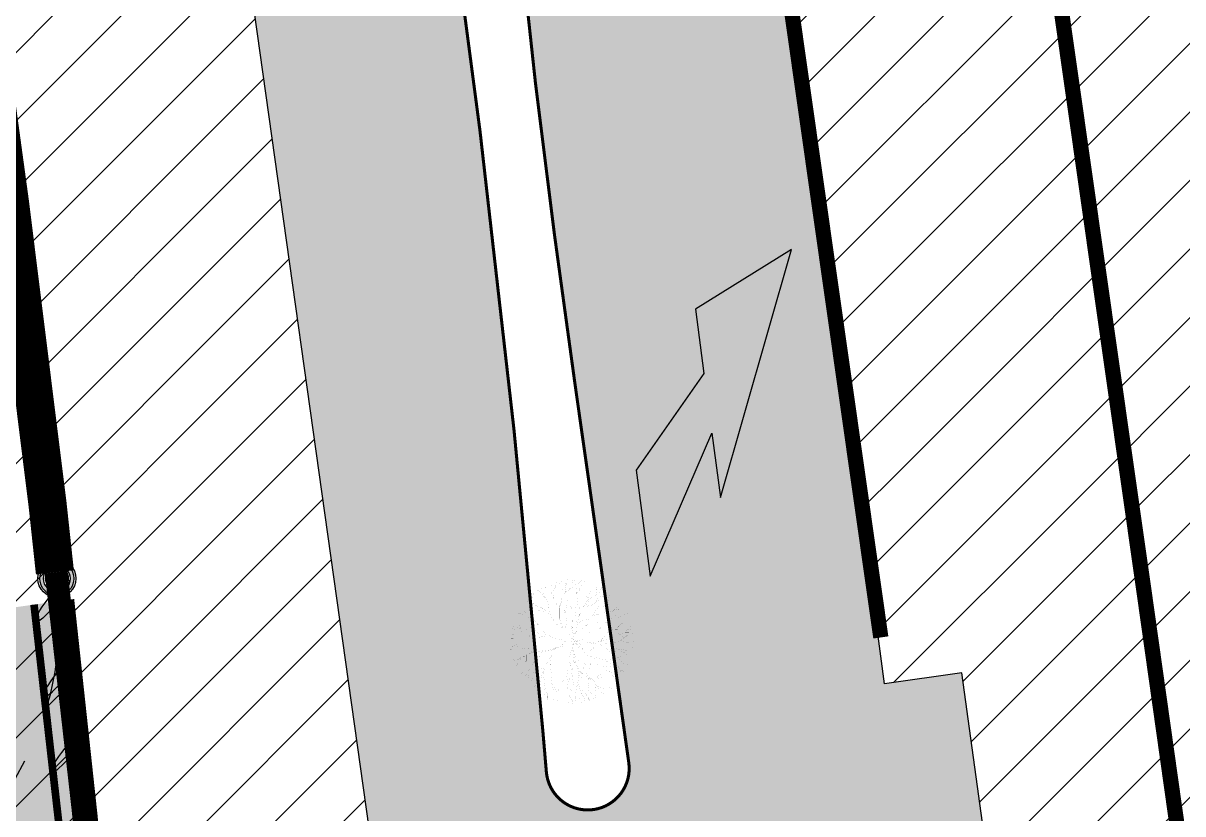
# Model space of a CAD drawing. Extents: x 352140 to 354978, y 6304672 to 6307963.
# Drawn here: x 352711.91 to 352727.11, y 6306047.32 to 6306057.68 of the extents above; entities that cross this region are included whole.
import ezdxf

# ---------------------------------------------------------------- set-up
doc = ezdxf.new("R2010")
doc.units = 0
for name, pattern in [('1-1', [2, 1, -1]), ('3-5', [8, 3, -5]), ('CONTINUA', [0]), ('DASHED', [19.049999999999997, 12.7, -6.35]), ('HIDDEN', [9.524999999999999, 6.35, -3.175])]:
    doc.linetypes.add(name, pattern=pattern)
doc.layers.get('0').update_dxf_attribs({"linetype": 'CONTINUOUS'})
for name, color, linetype in [('00_Demarcacion Existente', 252, 'CONTINUOUS'), ('01_Dem Ext_Transl_niv.anillo', 130, 'CONTINUOUS'), ('01_Dem Ext_Vereda HC', 1, 'CONTINUOUS'), ('1-Dem-Proy-Bolardo Ciclovia', 251, 'CONTINUOUS'), ('2-ACHURADO PAVIMENTO HORMIGON 3', 8, 'CONTINUOUS'), ('LE_proyección abajo', 4, 'HIDDEN'), ('Lot_ARBOL', 252, 'CONTINUOUS'), ('Lot_ET1_ 8-DEM EXT DEMARCACION CICLOVIA', 210, 'CONTINUOUS')]:
    doc.layers.add(name, color=color, linetype=linetype)
pattern_1 = [(45, (-167.0934497607523, -618.2674995297566), (-0.4490128060534577, 0.4490128060534577), [])]

# ---------------------------------------------------------------- blocks, each defined once
blk = doc.blocks.new('SEPA')
at = {"linetype": 'ByBlock'}
blk.add_ellipse((0, 0), major_axis=(-0.25, 0.2500000000000001), ratio=0.1697056274847714, start_param=-1.570796326794897, end_param=4.71238898038469, dxfattribs=at)
blk = doc.blocks.new('Lot_Arbol-Existente')
at = {"const_width": 0.001}
for points in [[(0.002993332574078522, 0.02840653275893601), (-0.07251775118004389, 0.1793518062722796), (-0.1791216638526976, 0.4057697077896592), (-0.2413072494989592, 0.5300775656778569), (-0.2679582216514973, 0.7342976354291295), (-0.2901673851645228, 0.9917925014181037), (-0.2990510265063904, 1.071704713281633), (-0.4545150507809694, 1.351397411036487), (-0.5078169950852498, 1.431309605392926), (-0.5167006604905282, 1.533419649022107), (-0.4811660229332801, 1.573375746200327)], [(-0.1955118868893351, 1.349056812529852), (-0.2133289901942135, 1.417583720541643), (-0.2472340806564262, 1.478581794343427), (-0.2540150891235271, 1.512469617012584), (-0.2472340806564262, 1.546357422175333), (-0.2268910311919399, 1.587022798874386), (-0.2286092548686156, 1.627573649325086)], [(0.211671968951805, 0.9194971867818822), (0.1867509906307987, 0.9973747929702768), (0.1392838832346115, 1.065150438309047), (0.1257218422368851, 1.1058158150081), (0.07825473484081158, 1.207479265509392), (0.02400659491399892, 1.295587590444029), (-0.02346053654582647, 1.343030521172977), (-0.0641466354751401, 1.404028594974989), (-0.09127069340661365, 1.458249097240696), (-0.1455188333334263, 1.526024742579011), (-0.1540232859114212, 1.635364195226202)], [(-0.03179953103017397, 1.355532643872721), (0.02400659491399892, 1.465026668776773), (0.05113065284569984, 1.546357422175333), (0.05113065284569984, 1.60735549597689), (0.05072531944847469, 1.639039569650777), (0.05072531944847469, 1.639039569650777)], [(0.2888871749830741, 1.207853578948061), (0.2342181220905104, 1.349808092709509), (0.2274370895597713, 1.41080616651152), (0.2003130316282977, 1.492136919909854), (0.1664079411661987, 1.526024742579011), (0.1257218422368851, 1.600577924440813), (0.111654218360286, 1.635141748210344)], [(0.2172666066581996, 1.441302084154358), (0.2613421800220976, 1.505692045476053), (0.3020282789514113, 1.553134993711637), (0.3338471162153382, 1.601131367505559), (0.3259162107709699, 1.589168180445085)], [(0.2937618723484547, 1.035832540454066), (0.3020282789514113, 1.119370940574299), (0.2884662620172094, 1.200701693972633), (0.2952472704840829, 1.315920270040351), (0.329152360946523, 1.444693971674269), (0.3562764188782239, 1.492136919909854), (0.3766194683425965, 1.539579868145438), (0.3775464195591667, 1.590671980942716)], [(0.3044704462522532, 1.35095048138237), (0.4037435503374809, 1.390473469408562), (0.4037435503374809, 1.390473469408562), (0.4715537071987228, 1.465026668776773), (0.5122398061279227, 1.471804222806895), (0.5122398061279227, 1.471804222806895), (0.5529259050572364, 1.492136919909854), (0.592589044495412, 1.519771912238411)], [(-0.8439635717239753, 0.9702645418376505), (-0.8439635717239753, 1.017707490073462), (-0.8575256127217017, 1.051595312742847), (-0.8643066211885753, 1.078705563875246), (-0.8846496706532889, 1.139703620170621), (-0.9049927201175478, 1.207479265509392), (-0.9388978105798742, 1.302365144473924), (-0.9672078718012926, 1.337913061062864)], [(-0.763633560537869, 1.124584312140996), (-0.7964964643275607, 1.200701693972633), (-0.8100584812616489, 1.221034391075364), (-0.823620522259148, 1.248144642208217), (-0.8439635717239753, 1.309142716010228), (-0.8643066211885753, 1.349808092709509), (-0.8643066211885753, 1.349808092709509)], [(-0.3831619924715142, 1.193762176384325), (-0.5252557887571356, 1.193924139942965), (-0.565941887686563, 1.23458951664179), (-0.6676571350094491, 1.268477321804539), (-0.7015622254717755, 1.288810018907498)], [(-0.02254061811936481, 0.01562637144161272), (-0.1490933020016882, 0.26860285640646), (-0.2615846059741216, 0.5356335973438036), (-0.2897074139197002, 0.7886100823086508), (-0.3178302459286897, 1.0696950792194), (-0.4584443578468154, 1.336725820156971), (-0.6974883457015721, 1.491322565831751)], [(-0.3058045502064033, 0.9494994088868225), (-0.2268910311919399, 1.024485044103358), (-0.2133289901942135, 1.248144642208217), (-0.1929859407296135, 1.363363218275708), (-0.1590808743309253, 1.444693971674269), (-0.1455188333334263, 1.478581794343427)], [(0.1418947103894652, 0.6793458611666665), (0.3155903199487966, 0.8076030350412111), (0.4783347156657101, 0.9634869878077552), (0.6003930365168344, 1.044817741206089), (0.654641176443647, 1.126148494604422), (0.715670324837447, 1.207479265509392), (0.7699184647641459, 1.248144642208217)], [(0.5346678513807319, 1.001023276501883), (0.5800499870521207, 1.099038243471568), (0.6071740449839353, 1.173591442840006), (0.6478601439131353, 1.295587590444029), (0.6953272753726196, 1.336252967143082), (0.7088892923069352, 1.404028594974989), (0.7421956015356272, 1.449508104387405)], [(0.6978310462872059, 0.5939935033891288), (0.7427943827690342, 0.7059395845401468), (0.8173855721603331, 0.9838196674040773), (0.8512906626224321, 1.07192799233917), (0.8851957290213477, 1.166813888809884), (0.8987577700189604, 1.23458951664179)], [(0.8511690531524891, 0.7893944697668758), (0.8784147205542467, 0.8686010913365863), (0.9123198110164594, 0.9431542907050243), (0.9462249014782174, 1.031262615639889), (0.986911000407872, 1.1058158150081), (1.014035058339573, 1.153258745737276), (1.052239749863588, 1.234513351569831), (1.048880878701652, 1.227369628079032)], [(-0.2542119007041492, 0.5181323427457301), (-0.3353873110453378, 0.5297229346706445), (-0.4438835668353249, 0.563610739833166), (-0.5184747562267376, 0.617831259605282), (-0.5727228961534365, 0.6584966363045623), (-0.6608761265424619, 0.7059395845401468), (-0.7897154317971626, 0.7466049612391998), (-0.9185547611152742, 0.8076030350412111), (-1.013488999971173, 0.8279357146375332), (-1.169452387220872, 0.8482684117402641), (-1.325415774470912, 0.8889337884395445), (-1.375625986985369, 0.9156254238237125)], [(-1.052626344870077, 0.8330379876342704), (-1.094861197829573, 0.8618235373066909), (-1.149109337756386, 0.9499318622413284), (-1.176233395688087, 0.9702645418376505), (-1.2169194946174, 0.9973747929702768), (-1.290624172235994, 1.031895238182642)], [(-0.6771002580575214, 0.7110603853575412), (-0.7157152401935036, 0.7232483802531533), (-0.7422483244008617, 0.83471328617361), (-0.75581034133495, 0.9160440395723981), (-0.8439635717239753, 0.9702645418376505), (-0.9253357695824889, 1.010929918536931), (-1.0473940904335, 1.078705563875246), (-1.108423238827299, 1.173591442840006), (-1.108423238827299, 1.173591442840006), (-1.131677734767322, 1.203335580887369)], [(-0.2929811000193467, 0.8213302595247569), (-0.369292377444026, 0.8143805890711064), (-0.4235405173708386, 0.8753786628731177), (-0.471007648830664, 0.9431542907050243), (-0.5455988382217356, 0.9973747929702768), (-0.6269710360801355, 1.058372866772743), (-0.6812191760070618, 1.1058158150081), (-0.7219052749362618, 1.119370940574299), (-0.7761534148630744, 1.126148494604422), (-0.8812601981126136, 1.129540382981986), (-0.9728029010419732, 1.153258745737276)], [(0.09074902653458139, 0.7872141133070727), (0.1664079411661987, 0.8686010913365863), (0.274904221019824, 0.9905972389406088), (0.308809311481582, 1.07192799233917), (0.3630574273452112, 1.132926066140953), (0.3766194683425965, 1.160036317273807)], [(0.9376605850122814, 1.00900673701608), (1.027597099336845, 1.051595312742847), (1.108969297195358, 1.092260689441673), (1.160778540082788, 1.129445961662441)], [(1.027597099336845, 1.051595312742847), (1.076430364215184, 1.075999509310805), (1.149655396124672, 1.038040169669785), (1.210684544518472, 1.024485044103358), (1.246804399314897, 1.030319200056738), (1.23605207783578, 1.028582462167378)], [(1.04131684061656, 0.6613337535177379), (1.258151675978183, 0.83471328617361), (1.321533340730866, 0.9290285297863647), (1.32165760402313, 0.9288456492254227)], [(-1.204359099495036, 0.7237932511400231), (-1.264386626076771, 0.6991620130036154), (-1.345758823935284, 0.6720517618709891), (-1.427131021793798, 0.6517190647682582), (-1.517533620335598, 0.6526775727220411), (-1.549189342645036, 0.6381639392016041)], [(-0.8418941646982603, 0.7713086151406969), (-1.020270008438274, 0.7398273897028957), (-1.020270008438274, 0.7398273897028957), (-1.135547296759114, 0.7194947101065736), (-1.244043576612512, 0.726272264136469), (-1.305072725006085, 0.733049835672773), (-1.393225931331585, 0.733049835672773), (-1.427131021793798, 0.7398273897028957), (-1.474058923262874, 0.7463335080988145)], [(-0.05102854095741804, 0.1363952685906042), (0.0172255864466706, 0.2857306569694629), (0.07147370231007244, 0.4822799864348326), (0.1460648917015988, 0.6720517618709891), (0.09181675177489979, 0.766937640835522), (0.08503574330779884, 0.8957113424694398)], [(0.3209002407515982, 0.253314671705084), (0.3562764188782239, 0.3128409081020891), (0.4444296492670219, 0.441614609736007), (0.5393638881229208, 0.5026126835380182), (0.6207360859813207, 0.5500556142669666), (0.6953272753726196, 0.5907210084726557), (0.7834804816982341, 0.7059395845401468), (0.8309476131579459, 0.766937640835522), (0.8919767615516321, 0.83471328617361), (0.9462249014782174, 0.8889337884395445)], [(0.6986954857846968, 0.5961457149842317), (0.7834804816982341, 0.6110536880687505), (0.8648526795564067, 0.617831259605282), (0.9394438689480467, 0.6313863851719361), (1.054721157268659, 0.6652741903344577), (1.129312346659844, 0.7127171385700422), (1.22424658551563, 0.766937640835522), (1.271713716975682, 0.7804927664019488), (1.39744200009261, 0.8058716964540054)], [(1.225490133904714, 0.53788660449095), (1.27849472544267, 0.5907210084726557), (1.353085914834082, 0.6652741903344577), (1.386990981232771, 0.7059395845401468), (1.431326139217617, 0.7416496228863707), (1.428605281543128, 0.7470728066780339)], [(-0.2059762502179865, -0.004213197504213895), (-0.3625113689770387, 0.05529350483425333), (-0.4913506982950366, 0.08240375596687954), (-0.6947811929412637, 0.1162915786362646), (-0.769372382332449, 0.1162915786362646), (-0.8778686621859606, 0.1298467042029188), (-0.9388978105798742, 0.1366242582323594), (-0.9660218685116888, 0.1705120809017444), (-1.027051016905489, 0.2315101547037557), (-1.155890346223373, 0.2925082109993582), (-1.264386626076771, 0.3467287307712468), (-1.325415774470912, 0.3738389819041004), (-1.400006963861983, 0.3873941074705272), (-1.53562730164731, 0.3873941074705272), (-1.598225250068708, 0.4131892600098581)], [(-1.381506530797651, 0.3840321059356029), (-1.447474071258284, 0.4280594841695802), (-1.494941202718337, 0.4551697353022064), (-1.51528425218271, 0.4755024324049373), (-1.542408310114411, 0.4822799864348326), (-1.575880189845861, 0.4930931081228209)], [(-0.4769506887646457, 0.5876473124233144), (-0.5591608551560512, 0.5771658829064563), (-0.7015622254717755, 0.5703883113699248), (-0.7015622254717755, 0.5703883113699248), (-0.8846496706532889, 0.5500556142669666), (-0.9117737526480596, 0.563610739833166), (-1.020270008438274, 0.5500556142669666), (-1.142328305225988, 0.5365004887005398), (-1.305072725006085, 0.4890575579715915), (-1.305072725006085, 0.4890575579715915), (-1.427131021793798, 0.5093902375679136), (-1.53562730164731, 0.5093902375679136)], [(-1.108836299300492, 0.5402199273439692), (-1.170969908233133, 0.5281509453534454), (-1.188932759135355, 0.5229144506572538), (-1.223700527147798, 0.4755024324049373), (-1.264386626076771, 0.441614609736007), (-1.332196782937899, 0.414504358602926), (-1.380314250095807, 0.3838154380587184), (-1.427131021793798, 0.3602838563376736), (-1.467817120723225, 0.3196184621319844)], [(0.002993332574078522, 0.02840653275893601), (0.1876314932634386, 0.1201138100825574), (0.3234095423504186, 0.2558226950886819), (0.5788015555503989, 0.3624511022355819), (0.8632888735777442, 0.3592199283032187), (1.241527691949045, 0.2267422172296847), (1.383771350962434, 0.02317888972038418), (1.542179046823662, -0.0576002134994269), (1.60036965647771, -0.07052487421606202)], [(0.02525976815331887, 0.002912693252710596), (0.2037955541741212, 0.1071891493661496), (0.3331079692717367, 0.2396668604396837), (0.572335921560807, 0.3462952850929923), (0.8471248126668343, 0.3462952850929923), (1.231829265027841, 0.2170487129387766), (1.374072924041343, 0.02317888972038418), (1.46459160739073, -0.08021836100078872), (1.529247826970959, -0.2191584024326403), (1.590671205493322, -0.238545393507593)], [(0.8632888735777442, 0.3592199283032187), (0.9465139987599969, 0.4101698668071094), (1.013483116909129, 0.4410629420508485), (1.12166399822172, 0.4977002641708168), (1.162875761385408, 0.5234444935406373), (1.296813973620146, 0.554337568784149)], [(1.091245638475812, 0.4817749507660665), (1.183481630935717, 0.4977002641708168), (1.353480144962418, 0.4977002641708168), (1.425600748546344, 0.4977002641708168), (1.461661026275351, 0.5028491100449628)], [(1.234475662624845, 0.229212182388892), (1.368934577204413, 0.2762998565779071), (1.404994854932852, 0.3020440859477276), (1.48226691988873, 0.3277883328239568), (1.502872789438925, 0.34323487044594), (1.565848430338974, 0.3589316881273135), (1.595599262573273, 0.3638302539416145)], [(1.291662512248422, 0.4977002641708168), (1.348328683590694, 0.4616583430531591), (1.441055156724929, 0.4307652503030113), (1.497721328067428, 0.4204675585549467), (1.553008407569791, 0.4137263304694443)], [(1.348328683590694, 0.4977002641708168), (1.425600748546344, 0.5388910311626205), (1.505312823877262, 0.5692527522321598)], [(-0.9329429231652284, 0.1359629419230259), (-1.094861197829573, 0.1230691326661599), (-1.223700527147798, 0.1366242582323594), (-1.311853733473185, 0.1162915786362646), (-1.447474071258284, 0.08240375596687954), (-1.481379161720611, 0.08918130999700224), (-1.569532392109295, 0.08918130999700224), (-1.664466606902124, 0.09595888153330634), (-1.664466606902124, 0.09595888153330634)], [(-1.223700527147798, 0.1366242582323594), (-1.230481535615013, 0.08240375596687954), (-1.271167634544099, 0.06207105886414865), (-1.311853733473185, 0.02818325370139974), (-1.386444922864712, -0.01925969453418475), (-1.406787972329312, -0.03959239163691564), (-1.454255103788796, -0.1344782706014485), (-1.501722211185211, -0.1819212188370329), (-1.562751359579124, -0.2090314699701139), (-1.650904589968036, -0.256474418205471)], [(-1.434709055640724, 0.08559338513828152), (-1.562751359579124, 0.007850556598896219), (-1.647362166231346, -0.01253826099400612), (-1.644288509056537, -0.01179759632077548)], [(-0.02254061811936481, 0.01562637144161272), (-0.5319973814304149, -0.03947416963023898), (-0.8124108196877842, -0.1647014736599886), (-0.9138369697293456, -0.3137815950040022), (-1.051060553350453, -0.5284569683390146), (-1.253912853433576, -0.689463507093933), (-1.41500142485927, -0.8206540110757032)], [(-0.8559865728806244, 0.01935774212597607), (-0.9108234662536461, 0.03970971554190328), (-0.9272086213733246, 0.05335706582764033), (-0.9545171971971058, 0.06700439860696861), (-0.9982109522035216, 0.07792226132937685), (-1.033712093555323, 0.09156961161534127), (-1.061020693442515, 0.1079464144520443), (-1.172985900039976, 0.1679947031905158)], [(-0.6666340867598137, 0.03656491831338826), (-0.7305868080654818, 0.03425079293378985), (-0.8179742699519466, 0.02606238276234762), (-0.8643988801343312, 0.01787397259067802), (-0.9490554868449408, -0.001232300302945077), (-0.9599789316123406, -0.006691222911058503), (-1.047366393498805, -0.01487963308250073), (-1.153869889744215, -0.03944484609064602)], [(-0.5584284968381326, 0.09357769793678017), (-0.5862849371511629, 0.06884863040068012), (-0.6337520445472364, 0.04851593329772186), (-0.7083432339386491, 0.02140568216532301), (-0.73546729187035, 0.007850556598896219), (-0.8439635717239753, -0.02603726607048884), (-0.8439635717239753, -0.02603726607048884)], [(-0.5336269142617311, -0.04020188797539959), (-0.5640044257573891, -0.01760910313964814), (-0.6213524566439901, 0.01787397259067802), (-0.6466766989366306, 0.04381845321790934), (-0.6615930279955364, 0.03839709675389713), (-0.6950856426502696, 0.06700439860696861), (-0.7278559528893993, 0.07519280877863821)], [(0.02525976815331887, 0.002912693252710596), (0.1062213475238423, -0.02949828982468716), (0.1988184707416849, -0.07136612833119216), (0.2640929529571849, -0.1037318784572108)], [(0.1325402453381912, -0.0636429668998062), (0.2150052326825289, -0.006886701502480719), (0.2716714040250281, 0.008559836119502506), (0.3643978771591492, 0.02400637374148573), (0.4159125871298102, 0.02915521961517697), (0.436518456679778, 0.02915521961517697)], [(0.259795885744893, 0.1645602512842288), (0.354094930352403, 0.17332293909908), (0.4262155098730318, 0.1424298463487048), (0.5189419830073803, 0.1372810004745588), (0.6013655093347552, 0.1475786922228508), (0.6786375502273359, 0.1475786922228508)], [(0.2716714040250281, 0.008559836119502506), (0.4004581789512258, 0.003410990245356516), (0.4983360893937743, -0.01203554737617196), (0.5292449298140127, -0.01203554737617196)], [(0.4829925232955929, 0.1392771750413431), (0.5859111011563982, 0.1784717849727713), (0.6889404970339683, 0.1990671684689005), (0.7713640233616843, 0.2145137060906563), (0.8589390110605564, 0.219662551964575)], [(0.6889404970339683, 0.1990671684689005), (0.8434846028821994, 0.157876383970688), (0.925908129209688, 0.1424298463487048), (1.018634602344036, 0.1424298463487048), (1.090755181864779, 0.1321321546008676)], [(0.7971213783466737, -0.07897054373756873), (0.8177272478969826, -0.001737855628334728), (0.8434846028821994, 0.01885752786733974), (0.9207566678380772, 0.05489946649186095), (0.9619684310018783, 0.07549484998730804)], [(1.280404341182816, 0.1711062744025185), (1.312268405861914, 0.1784717849727713), (1.379237499947635, 0.1887694767210633), (1.425600748546344, 0.1939183225945271), (1.47196397308187, 0.1939183225945271), (1.533781605795866, 0.1836206308469173), (1.554387499409358, 0.1836206308469173)], [(1.379237499947635, 0.1887694767210633), (1.435903671289907, 0.17332293909908), (1.513175736245785, 0.1475786922228508), (1.544084552602726, 0.1321321546008676), (1.598616516627885, 0.1282667469110947)], [(1.404994854932852, 0.3020440859477276), (1.48226691988873, 0.2865975483257444), (1.508024250810649, 0.2865975483257444), (1.577908429458034, 0.2974084784618753), (1.578215881759775, 0.2956566159195972)], [(1.459837851839893, -0.01561078961003659), (1.549236013974223, 0.003410990245356516), (1.602367755393743, -0.006980871094583563), (1.62135661755849, -0.006886701502480719)], [(-0.8011136142728219, -0.1596563567570684), (-0.8982117116506743, -0.1751436473007288), (-0.9592408600444742, -0.1615885217345294), (-1.067737139897872, -0.1480333961681026), (-1.067737139897872, -0.1480333961681026), (-1.169452387220872, -0.1344782706014485), (-1.237262544081887, -0.1073680194688222), (-1.379663914397497, -0.0870353223656366), (-1.501722211185211, -0.08025776833596865), (-1.64330667098136, -0.1025079234038913), (-1.64438620161468, -0.08662436461895595)], [(-1.128588796368149, -0.1399239743645921), (-1.176233395688087, -0.1615885217345294), (-1.325415774470912, -0.2225865955363133), (-1.366101873399884, -0.2225865955363133), (-1.406787972329312, -0.2429192751326354), (-1.494941202718337, -0.3039173489348741), (-1.494941202718337, -0.3039173489348741), (-1.611304232184466, -0.3259413207529178), (-1.611603457767842, -0.3245465277975654)], [(-1.313796329782576, -0.2178356071792678), (-1.325415774470912, -0.2903622233684473), (-1.379663914397497, -0.3310276000672729), (-1.461036112256011, -0.3852481198393889), (-1.508503219652425, -0.4259134965386693), (-1.576645755136042, -0.4593426094686492)], [(0.01762193415152069, -0.02359086007777478), (-0.2764302591143633, -0.03785796117995233), (-0.5133849211358665, -0.06068532994595444), (-0.7903078237461614, -0.1748221912828285), (-1.041536874594499, -0.5457669774978058), (-1.232813540496295, -0.6969983087030869), (-1.261362294087007, -0.8282557053676101), (-1.227103784965379, -0.9138583469934929), (-1.261362294087007, -1.03370204176872)], [(-0.902836926605687, -0.17411634524683), (-0.9490554868449408, -0.200483439412892), (-0.9736332074927532, -0.227778104971776), (-0.984556652260153, -0.2523433179799213), (-0.9954800729640283, -0.2687201208166243), (-0.9954800729640283, -0.282367471102134), (-1.011865228083707, -0.2987442739390644)], [(-0.5978697792852472, -0.2254639517361738), (-0.6744381434765501, -0.2768070978017931), (-0.7219052749362618, -0.2971397949047514), (-0.7897154317971626, -0.3445827256336997), (-0.8371825632567607, -0.3716929942729621), (-0.8643066211885753, -0.3784705483028574), (-0.9346296237802107, -0.3879162545654253)], [(0.01762193415152069, -0.02359086007777478), (-0.4237770602604769, -0.4136455780637789), (-0.4340800070673367, -0.5629621259149644), (-0.5010491252163547, -0.784362516001238), (-0.6452902842577259, -1.098442166832001), (-0.6916535087933653, -1.211716793565529), (-0.7740770351207402, -1.268354098178861), (-0.7946829287342325, -1.324991402792421), (-0.8410461532695308, -1.391926416660453)], [(-0.3490949622449762, -0.04485822005017326), (-0.4167595089037377, -0.09381289390239544), (-0.4642266162999249, -0.1412558421382073), (-0.5049127152293522, -0.1615885217345294), (-0.6134089950827502, -0.2361417211027401), (-0.5930659456183776, -0.2632519722353663), (-0.5930659456183776, -0.2903622233684473), (-0.6066279866156492, -0.3242500460373776), (-0.6676571350094491, -0.3784705483028574), (-0.71512424240575, -0.4259134965386693), (-0.7490293328680764, -0.4530237476712955)], [(0.01762193415152069, -0.02359086007777478), (-0.2486270848620507, -0.1922451704708692)], [(0.01762193415152069, -0.02359086007777478), (-0.06317416265699194, -0.1922451704708692), (-0.09408297901393325, -0.2025428622189338), (-0.1868094280848709, -0.2385847833363641), (-0.1868094280848709, -0.2385847833363641), (-0.2383241380553045, -0.2952221054565598)], [(0.01762193415152069, -0.02359086007777478), (-0.0528712158501321, -0.4393898074338267), (-0.0322653222366398, -0.743171749009889), (0.03985525728387529, -0.907934834482603), (0.117127298176456, -1.067549074081626), (0.1789449549539768, -1.185972546688845), (0.1892478776973121, -1.283800635800844), (0.1995508245039446, -1.381628724912389), (0.1995508245039446, -1.47945679651707), (0.1634905467753924, -1.603029114998662)], [(-0.01608155307644665, -0.2223885377413808), (0.07076407364093029, -0.2952221054565598), (0.1583390613403708, -0.3827525028204946), (0.1943993631324474, -0.4393898074338267), (0.2150052326825289, -0.5063248037949961), (0.2459140490394702, -0.5835575094108663), (0.2819743508315469, -0.6401948140241984), (0.3077317058168774, -0.6968321361443941), (0.354094930352403, -0.7998090711298573), (0.4004581789512258, -0.8770417592390913)], [(0.01762193415152069, -0.02359086007777478), (0.2356111262960212, -0.09956592723347057), (0.4468214034867515, -0.1304590199838458), (0.6528802193051888, -0.176798632848886), (0.8640904964956917, -0.2849244137087226), (1.111361051414974, -0.5011759579213049), (1.204087524549323, -0.6453436598983444), (1.271056642698341, -0.7071298278922313), (1.389540446754268, -0.7689159783794821)], [(0.2356111262960212, -0.09956592723347057), (0.2974287590099038, -0.1665009411017309), (0.3025802444451529, -0.2591801843389021), (0.3489434689807922, -0.2849244137087226), (0.3798522853376198, -0.3364128724481361), (0.4107611016945611, -0.3981990404422504)], [(0.4468214034867515, -0.1304590199838458), (0.5807596157213766, -0.07897054373756873), (0.6992434438406008, -0.06867285198950412), (0.7971213783466737, -0.07897054373756873), (0.8589390110605564, -0.07382169786387749), (0.910453721031331, -0.06867285198950412)], [(0.4468214034867515, -0.1304590199838458), (0.4828816812153036, -0.212840553966771), (0.5240934443789911, -0.2797755678345766), (0.5756081543495384, -0.4033478863159417), (0.5034875748287959, -0.5166224955428333), (0.4777302198435791, -0.568110971788883), (0.4777302198435791, -0.6401948140241984), (0.4880331666504389, -0.6865344443965569)], [(0.6528802193051888, -0.176798632848886), (0.8640904964956917, -0.187096324597178), (0.9207566678380772, -0.1613520952271301), (0.9516654841951322, -0.140756711731683), (0.9671198923736029, -0.1201613282357812), (0.9980287087305442, -0.07897054373756873)], [(1.075300773686536, -0.4136455780637789), (1.018634602344036, -0.3776036394397124), (0.9928772473588197, -0.357008255944038), (0.8640904964956917, -0.2849244137087226), (0.9928772473588197, -0.357008255944038), (0.8640904964956917, -0.2849244137087226)], [(0.8640904964956917, -0.2849244137087226), (0.9156051824030556, -0.449687499181664), (0.9207566678380772, -0.4754317285514844), (0.9362110760166615, -0.537217896545144), (0.9619684310018783, -0.5732598176628017), (1.018634602344036, -0.614450584654378), (1.039240471894345, -0.6865344443965569)], [(0.9480979534203016, -0.1431338543434322), (1.095906643236503, -0.1253101741096998), (1.131966945028466, -0.1201613282357812), (1.286511050876697, -0.1150124823618626), (1.322571328605477, -0.1047147731071618), (1.374086038575911, -0.1201613282357812), (1.415297801739712, -0.1510544034797476), (1.446206618096653, -0.1665009411017309), (1.47196397308187, -0.176798632848886)], [(1.075300773686536, -0.4136455780637789), (1.147421353207051, -0.3673059476921026), (1.188633116370625, -0.3261151807002989), (1.204087524549323, -0.2952221054565598), (1.204087524549323, -0.2952221054565598)], [(1.245344981199196, -0.1163839856415052), (1.322571328605477, -0.1819474787232593), (1.425600748546344, -0.2179893998406897), (1.477115434453708, -0.2591801843389021), (1.513175736245785, -0.2797755678345766), (1.567776909607005, -0.3186317185643475)], [(-0.9888359508181566, -0.4311115308657918), (-1.10164220629656, -0.4326910505683372), (-1.169452387220872, -0.4123583709720151), (-1.169452387220872, -0.4123583709720151), (-1.264386626076771, -0.4259134965386693), (-1.359320864932897, -0.4259134965386693), (-1.447474071258284, -0.4259134965386693), (-1.505154563212841, -0.4230446809942805), (-1.623780507972697, -0.4191359250019104)], [(-1.251095555147458, -0.4240157393378468), (-1.305072725006085, -0.4259134965386693), (-1.366101873399884, -0.4801339988039217), (-1.366101873399884, -0.4801339988039217), (-1.481379161720611, -0.541132072605933), (-1.481379161720611, -0.541132072605933), (-1.540386377431901, -0.5648756187922572)], [(-1.147088786932841, -0.6046758404227148), (-1.230481535615013, -0.6156852719743711), (-1.291510684008585, -0.6089077004378396), (-1.332196782937899, -0.6021301464079443), (-1.386444922864712, -0.6021301464079443), (-1.413568980796526, -0.6021301464079443), (-1.467817120723225, -0.6089077004378396), (-1.519634980349792, -0.6164707574130261)], [(-0.4237770602604769, -0.4136455780637789), (-0.5680182433653727, -0.449687499181664), (-0.7534711655706587, -0.537217896545144), (-0.8925608632403055, -0.743171749009889), (-0.9286211409689713, -0.7534694407577263), (-0.9749843895677941, -0.7792136701275467), (-1.078013785445364, -0.8409998381212063)], [(-1.041536874594499, -0.5457669774978058), (-0.9904387977463784, -0.6453436598983444), (-1.0007417204896, -0.7225763655139872), (-0.9749843895677941, -0.7792136701275467), (-0.9955902591179893, -0.8461486839955796), (-0.9749843895677941, -0.8976371427347658), (-0.9749843895677941, -0.9594233107286527)], [(-0.4340800070673367, -0.5629621259149644), (-0.5371094029449068, -0.619599430528524), (-0.578321166108708, -0.6350459681505072), (-0.5989270597224277, -0.6350459681505072), (-0.6607446924363103, -0.6710879067745736), (-0.6865020474215271, -0.743171749009889), (-0.6865020474215271, -0.789511361875384), (-0.7019564555999978, -0.8461486839955796), (-0.7689255737490157, -0.8770417592390913), (-0.8410461532695308, -0.913083680356749), (-0.8822579164335593, -0.9388279272329783)], [(-0.0528712158501321, -0.4393898074338267), (-0.08378003220707342, -0.5629621259149644), (-0.09408297901393325, -0.6710879067745736), (-0.09408297901393325, -0.789511361875384), (-0.08378003220707342, -0.9439767731071242), (-0.08378003220707342, -1.046953690586179), (-0.1868094280848709, -1.108739858579838), (-0.2125667830698603, -1.175674854941008), (-0.2280211912484447, -1.222014485313366), (-0.2331726766836937, -1.278651789926698), (-0.2486270848620507, -1.345586786287868), (-0.2589300316687968, -1.417670646030047), (-0.2846873625908302, -1.47945679651707), (-0.3001417707693008, -1.525796426889428), (-0.3155962030110686, -1.572136039754923)], [(-0.08378003220707342, -0.5629621259149644), (-0.1404462035493452, -0.568110971788883), (-0.1971123748915034, -0.5526644341671272), (-0.2177182685051093, -0.5166224955428333), (-0.2692329544123595, -0.4702828826773384), (-0.3104447175759333, -0.4445386533077453), (-0.3104447175759333, -0.4445386533077453)], [(-0.08378003220707342, -0.5629621259149644), (-0.09408297901393325, -0.6710879067745736), (-0.1249917953709883, -0.7689159783794821), (-0.1559006117279296, -0.8152556087516132), (-0.181657966712919, -0.8667440674912541), (-0.2228697298768338, -0.9182325262304403), (-0.2692329544123595, -0.9542744648549615), (-0.3001417707693008, -0.974869848350636)], [(0.5756081543495384, -0.4033478863159417), (0.5756081543495384, -0.4033478863159417), (0.611668456141615, -0.4702828826773384), (0.6322743256918102, -0.5114736496689147), (0.658031680677027, -0.5578132800410458), (0.6683346274835458, -0.6041528929065407), (0.6734860888556113, -0.665939060900655), (0.6837890356622438, -0.6916832902702481)], [(0.6405403224898691, -0.5263448674822939), (0.6889404970339683, -0.5526644341671272), (0.807424325153761, -0.6247482764024426), (0.8640904964956917, -0.6710879067745736), (0.9001507742246986, -0.7174275196400686), (0.879544904674276, -0.7792136701275467), (0.9053022596596065, -0.8152556087516132), (0.9568169455666293, -0.8615952216171081), (1.003180170102269, -0.8770417592390913)], [(1.111361051414974, -0.5011759579213049), (1.075300773686536, -0.4136455780637789), (1.338025736784061, -0.4908782661732403), (1.379237499947635, -0.4960271120469315)], [(-0.9904387977463784, -0.6453436598983444), (-0.933772626403993, -0.6710879067745736), (-0.8925608632403055, -0.743171749009889)], [(-0.7689255737490157, -0.8770417592390913), (-0.8049858514777952, -0.9439767731071242), (-0.820440283719563, -0.9800186942247819), (-0.8513491000765043, -1.021209461216131), (-0.9131667327905006, -1.052102536459643), (-0.9440755491475556, -1.098442166832001), (-0.933772626403993, -1.134484087949659), (-0.9543784959541881, -1.165377163193398)], [(-0.7019564555999978, -0.8461486839955796), (-0.676199100614781, -0.907934834482603), (-0.6607446924363103, -0.9336790813590596), (-0.6555932310645858, -0.9697210024769447), (-0.6813505860498026, -1.010911769468294), (-0.6658961778714456, -1.031507152964195), (-0.6452902842577259, -1.098442166832001), (-0.6195329292727365, -1.103591012706147)], [(-0.5223663951305753, -0.8307800623924777), (-0.4913506982950366, -0.9071204804047284), (-0.4913506982950366, -0.9816736797729391), (-0.4777886572975376, -1.0630044331715), (-0.4574456078329376, -1.124002506973284), (-0.4371025583683377, -1.212110831908149), (-0.4167595089037377, -1.259553780143506), (-0.403197467906125, -1.293441585306482)], [(-0.0322653222366398, -0.743171749009889), (0.06046112683429783, -0.789511361875384), (0.09652142862637447, -0.8307021463735964), (0.1840964163255876, -0.8873394509869286), (0.2304596408608859, -0.9491256189808155), (0.2768228894599361, -0.974869848350636), (0.3025802444451529, -1.005762923594375), (0.3695493385308737, -1.046953690586179)], [(0.3107183764788033, -0.7034658031002436), (0.3695493385308737, -0.7689159783794821), (0.4313669953081671, -0.8307021463735964), (0.4622758116652221, -0.8667440674912541), (0.5137905216356558, -0.9233813721045863), (0.560153746170954, -0.9954652318465378), (0.5859111011563982, -1.036655998838114), (0.6168199175134532, -1.093293320957855), (0.6528802193051888, -1.149930625571642)], [(0.6837890356622438, -0.6916832902702481), (0.7198493133910233, -0.7998090711298573), (0.7301522601975421, -0.8821906051127826), (0.7559096151829863, -0.9491256189808155), (0.7610610765545971, -1.01606061534244), (0.7713640233616843, -1.067549074081626), (0.807424325153761, -1.098442166832001), (0.8383331415107023, -1.134484087949659), (0.8692419578676436, -1.175674854941008)], [(0.727616190046092, -0.8619123921600931), (0.8383331415107023, -0.9182325262304403), (0.9362110760166615, -0.9439767731071242), (0.9770370541716602, -0.9502541203535202), (0.975841506876236, -0.9457730984731825), (1.023786063715647, -0.9336790813590596), (1.111361051414974, -0.9491256189808155), (1.173178708192268, -0.9645721566027987), (1.253010136825765, -0.9912542477416082)], [(0.879544904674276, -0.7792136701275467), (0.9161172013444911, -0.8249841007732357), (0.9671198923736029, -0.913083680356749), (0.9877257619235706, -0.9903163859726192), (0.9980287087305442, -1.031507152964195), (1.034089010522507, -1.067549074081626), (1.054694880072702, -1.098442166832001)], [(1.018634602344036, -0.614450584654378), (1.095906643236503, -0.6607902150267364), (1.12166399822172, -0.6968321361443941), (1.152572814578662, -0.7534694407577263), (1.162875761385408, -0.789511361875384)], [(1.204087524549323, -0.6453436598983444), (1.291662512248422, -0.619599430528524), (1.348328683590694, -0.6247482764024426), (1.420449263111209, -0.6350459681505072), (1.446206618096653, -0.6401948140241984)], [(-0.6916535087933653, -1.211716793565529), (-0.6504417456297915, -1.294098327548681), (-0.5989270597224277, -1.335289094540258), (-0.6195329292727365, -1.417670646030047), (-0.6401388228860014, -1.453712567147477), (-0.6504417456297915, -1.494903351645462)], [(-0.4534447281421308, -1.141330823873204), (-0.4845696657647522, -1.198555706341722), (-0.5989270597224277, -1.335289094540258), (-0.6066801348939634, -1.366285620064218), (-0.6066801348939634, -1.366285620064218)], [(-0.2256124179245944, -1.214791842802242), (-0.2879201795858535, -1.286664031276587), (-0.2879201795858535, -1.306996728379318), (-0.3150442615809652, -1.354439659108493), (-0.3421683195125524, -1.388327481777651), (-0.3828544184416387, -1.435770430013235)], [(-0.2228697298768338, -0.9182325262304403), (-0.2125667830698603, -0.9645721566027987), (-0.2898388480257381, -1.139632933823577)], [(-0.08378003220707342, -1.046953690586179), (-0.04771973041499677, -1.124186396201821), (-0.0271138608649153, -1.21686563943922), (0.008946440926933974, -1.263205252304942), (-0.0322653222366398, -1.361033341416487), (-0.06317416265699194, -1.433117183651575), (-0.03741680767177513, -1.505201043393754), (-0.0219623994930771, -1.566987193881005), (-0.01681091405805546, -1.618475652620646)], [(0.1789449549539768, -1.185972546688845), (0.1428846531620138, -1.263205252304942), (0.106824375433348, -1.309544865170437), (0.07591553501288217, -1.350735649668422), (0.03470377184908102, -1.427968337777884), (0.03470377184908102, -1.489754505771771)], [(0.2304596408608859, -0.9491256189808155), (0.3025802444451529, -1.052102536459643), (0.2871258122033851, -1.124186396201821), (0.2871258122033851, -1.185972546688845), (0.2819743508315469, -1.247758714683187), (0.2974287590099038, -1.294098327548681)], [(0.2871258122033851, -1.124186396201821), (0.3437919835455432, -1.185972546688845), (0.390155232144366, -1.232312177061203), (0.436518456679778, -1.268354098178861), (0.4622758116652221, -1.324991402792421), (0.4983360893937743, -1.371331033164552), (0.5189419830073803, -1.391926416660453), (0.5395478525574617, -1.412521800155901), (0.5756081543495384, -1.427968337777884)], [(0.5821483889332058, -1.03063872716848), (0.5807596157213766, -1.149930625571642), (0.6219713788849504, -1.242609868809041), (0.637425787063421, -1.294098327548681), (0.6631831420487515, -1.345586786287868), (0.6734860888556113, -1.381628724912389), (0.7000095653742164, -1.439969569079722)], [(0.7732058343249264, -1.069126965394389), (0.807424325153761, -1.160228317319252), (0.8125757865252581, -1.227163331187057), (0.8383331415107023, -1.263205252304942), (0.8568650071390493, -1.350932831810042)], [(-0.7740770351207402, -1.268354098178861), (-0.8616520228199533, -1.27350294405278), (-0.8822579164335593, -1.268354098178861), (-0.9080152714186625, -1.283800635800844), (-0.9389240877756038, -1.309544865170437)], [(-0.2589300316687968, -1.417670646030047), (-0.2177182685051093, -1.448563721273558), (-0.1868094280848709, -1.494903351645462), (-0.1919609135198925, -1.525796426889428), (-0.181657966712919, -1.561838348007086), (-0.1610520971628375, -1.577284885628842)], [(0.008946440926933974, -1.263205252304942), (0.07591553501288217, -1.350735649668422), (0.1016728899978716, -1.38677757078608), (0.1325817063548129, -1.448563721273558)], [(0.1995508245039446, -1.381628724912389), (0.2407625876679731, -1.391926416660453), (0.2768228894599361, -1.422819491903965), (0.3386405221739324, -1.494903351645462), (0.390155232144366, -1.536094118637266), (0.4210640485013073, -1.546391810385103)], [(0.2768228894599361, -1.422819491903965), (0.2974287590099038, -1.520647581015282), (0.3128831671886019, -1.566987193881005)]]:
    blk.add_lwpolyline(points, dxfattribs=at)
blk = doc.blocks.new('Lot_ARBOL')
at = {"color": 8, "xscale": 0.5, "yscale": 0.5, "zscale": 0.5, "rotation": 90}
blk.add_blockref('Lot_Arbol-Existente', (0.0003489328989871865, -0.004181326806730112), dxfattribs=at)
blk = doc.blocks.new('A$C66036E5C')
at = {"layer": 'LE_proyección abajo', "color": 210, "linetype": 'DASHED', "ltscale": 20}
blk.add_arc((482.7584485073039, 724.5894825345222), 31.90839099002005, 209.6640954582874, 163.5204834558228, dxfattribs=at)
blk = doc.blocks.new('F6')
at = {"linetype": 'ByBlock'}
h = blk.add_hatch(color=0, dxfattribs=at)
edge = h.paths.add_edge_path()
edge.add_line((-0.723234031732273, 3.823109166450504), (0.32676596899693, 2.073109165077668))
edge.add_line((0.3267659693926743, 2.07310916407669), (0.3267659688687789, 2.923109164400368))
edge.add_line((0.326765969084894, 2.923109164350723), (1.67676597019209, -0.176890836096522))
edge.add_line((1.676765970427148, -0.176890834330369), (0.3267659699872407, 0.4331091662137837))
edge.add_line((0.3267659688687792, 0.4331091628304069), (0.3267659683448839, 1.283109163154082))
edge.add_line((0.3267659696064887, 1.283109164684431), (-0.723234030454738, 2.423109164590868))
edge.add_line((-0.7232340314812845, 2.423109164826668), (-0.7232340320929316, 3.823109165623275))
at = {"color": 0, "linetype": 'ByBlock'}
for points in [[(-0.723234031732273, 3.823109166450504), (0.32676596899693, 2.073109165077668)], [(-0.7232340314812845, 2.423109164826668), (-0.7232340320929316, 3.823109165623275)], [(0.3267659693926743, 2.07310916407669), (0.3267659688687789, 2.923109164400368)], [(0.326765969084894, 2.923109164350723), (1.67676597019209, -0.176890836096522)], [(0.3267659696064887, 1.283109164684431), (-0.7232340304547379, 2.423109164590868)], [(0.3267659688687792, 0.4331091628304069), (0.3267659683448839, 1.283109163154082)], [(1.676765970427148, -0.176890834330369), (0.3267659699872407, 0.4331091662137837)]]:
    blk.add_lwpolyline(points, dxfattribs=at)
blk = doc.blocks.new('J-BOLARDO-CICLOVIA')
h = blk.add_hatch(color=5)
h.dxf.hatch_style = 1
edge = h.paths.add_edge_path()
edge.add_arc((-5.820766091346741e-11, -9.313225746154785e-10), 0.1746571833500639, 0, 360)
edge = h.paths.add_edge_path()
edge.add_arc((0, 0), 0.22465718339663, 0, 180)
edge.add_arc((0, 0), 0.22465718339663, 180, 360)
h = blk.add_hatch(color=5)
h.dxf.hatch_style = 1
edge = h.paths.add_edge_path()
edge.add_arc((0, 0), 0.1496571833898608, 0, 360)
for radius in [0.2496571833898608, 0.2246571833898608, 0.1746571833898608, 0.1496571833898608]:
    blk.add_circle((0, 0), radius)

msp = doc.modelspace()

# ---------------------------------------------------------------- hatches: boundary and pattern name
at = {"layer": '00_Demarcacion Existente'}
h = msp.add_hatch(color=253, dxfattribs=at)
h.dxf.hatch_style = 1
h.paths.add_polyline_path([(352709.8012281299, 6306049.748898434), (352712.291936718, 6306050.098354648), (352712.9393117668, 6306044.542747508), (352713.282621615, 6306040.558812944), (352713.6572253772, 6306036.070591214), (352713.7875968575, 6306034.584185553), (352714.2731324331, 6306029.611264719), (352714.4895114821, 6306027.609766426), (352714.9794760399, 6306023.646298225), (352715.1156036961, 6306022.568164718), (352713.0823215737, 6306022.286813159)])
at = {"layer": '01_Dem Ext_Vereda HC'}
h = msp.add_hatch(dxfattribs=at)
h.set_pattern_fill('ANSI37', color=256, scale=0.1, style=0)
h.set_pattern_definition([(45, (0, 0), (-0.2245064030267289, 0.2245064030267289), []), (135, (0, 0), (-0.2245064030267289, -0.2245064030267288), [])])
edge = h.paths.add_edge_path()
edge.add_line((352706.6138017186, 6306052.606426338), (352705.6397006552, 6306052.46843069))
edge.add_line((352705.6397006552, 6306052.46843069), (352705.6246681602, 6306052.45940659))
edge.add_line((352705.6246681602, 6306052.45940659), (352710.5736367017, 6306019.163261436))
edge.add_line((352710.5736367017, 6306019.163261436), (352711.6318017173, 6306019.308426337))
edge.add_line((352711.6318017173, 6306019.308426337), (352712.5235633319, 6306019.647972762))
edge.add_line((352712.5235633319, 6306019.647972762), (352707.6399234733, 6306052.504593334))
edge.add_arc((352706.8136094784, 6306049.399010234), 3.213633645272045, 75.10030627151744, 93.56466585267395)
at = {"layer": '2-ACHURADO PAVIMENTO HORMIGON 3'}
h = msp.add_hatch(dxfattribs=at)
h.set_pattern_fill('ANSI31', color=256, scale=0.2)
h.set_pattern_definition(pattern_1)
edge = h.paths.add_edge_path()
edge.add_arc((352725.8014872187, 6306039.460211843), 31.90839095412926, 87.61277736552087, 100.259125191257)
edge.add_line((352720.1185942991, 6306070.858462453), (352722.8188017157, 6306051.890426338))
edge.add_line((352722.8188017157, 6306051.890426338), (352730.0818017173, 6306050.617426338))
edge.add_line((352730.0818017173, 6306050.617426338), (352727.1305623603, 6306071.340910903))
h = msp.add_hatch(dxfattribs=at)
h.set_pattern_fill('ANSI31', color=256, scale=0.2)
h.set_pattern_definition(pattern_1)
edge = h.paths.add_edge_path()
edge.add_arc((352725.8014872428, 6306039.460211772), 31.90839103029276, 112.8989570751179, 124.7660204018303)
edge.add_line((352707.6064777434, 6306065.672557097), (352708.5708500112, 6306058.933516975))
edge.add_line((352708.5708500112, 6306058.933516975), (352709.561383064, 6306059.070791414))
edge.add_line((352709.561383064, 6306059.070791414), (352710.110900268, 6306055.105632856))
edge.add_line((352710.110900268, 6306055.105632856), (352710.6368215142, 6306051.132847753))
edge.add_line((352710.6368215142, 6306051.132847753), (352711.1290201565, 6306047.154237834))
edge.add_line((352711.1290201565, 6306047.154237834), (352711.5882846831, 6306043.173039287))
edge.add_line((352711.5882846831, 6306043.173039287), (352712.0293023196, 6306039.193430718))
edge.add_line((352712.0293023196, 6306039.193430718), (352712.4698263224, 6306035.218276583))
edge.add_line((352712.4698263224, 6306035.218276583), (352712.9276335164, 6306031.249711096))
edge.add_line((352712.9276335164, 6306031.249711096), (352713.4177738185, 6306027.287739489))
edge.add_line((352713.4177738185, 6306027.287739489), (352713.9417759222, 6306023.329451476))
edge.add_line((352713.9417759222, 6306023.329451476), (352714.4903149946, 6306019.371350899))
edge.add_line((352714.4903149946, 6306019.371350899), (352715.9331204444, 6306009.116171985))
edge.add_arc((352725.8014872195, 6306039.460211798), 31.90839098047501, 251.9846463508997, 263.1178524608985)
edge.add_line((352721.9779843243, 6306007.781729502), (352713.3857031197, 6306068.853981907))
h = msp.add_hatch(dxfattribs=at)
h.set_pattern_fill('ANSI31', color=256, scale=0.2)
h.set_pattern_definition(pattern_1)
h.paths.add_polyline_path([(352753.0355772424, 6305887.523315387), (352746.0538334295, 6305886.541050876), (352753.7538465508, 6305831.81086529), (352755.0748017174, 6305822.694426337), (352760.7748017173, 6305832.053426337)])
edge = h.paths.add_edge_path()
edge.add_arc((352725.8014872262, 6306039.460211792), 31.90839097469482, 275.7639908277268, 288.5069881376817)
edge.add_line((352735.9298588138, 6306009.201964923), (352735.6578017173, 6306011.120426338))
edge.add_line((352735.6578017173, 6306011.120426338), (352730.0818017173, 6306050.617426338))
edge.add_line((352730.0818017173, 6306050.617426338), (352722.8188017157, 6306051.890426338))
edge.add_line((352722.8188017157, 6306051.890426338), (352723.200304166, 6306049.026280492))
edge.add_line((352723.200304166, 6306049.026280492), (352724.2116557385, 6306049.170167238))
edge.add_line((352724.2116557385, 6306049.170167238), (352727.3486120978, 6306026.415956155))
edge.add_line((352727.3486120978, 6306026.415956155), (352726.3555432232, 6306026.279049024))
edge.add_line((352726.3555432232, 6306026.279049024), (352728.5988017173, 6306010.287426338))
edge.add_line((352728.5988017173, 6306010.287426338), (352728.6430277579, 6306010.293648512))
edge.add_line((352728.6430277579, 6306010.293648512), (352729.0060793511, 6306007.713148874))
at = {"layer": 'Lot_ET1_ 8-DEM EXT DEMARCACION CICLOVIA'}
h = msp.add_hatch(dxfattribs=at)
h.set_pattern_fill('SWAMP', color=210, scale=0.03, style=0)
h.set_pattern_definition([(0, (-200, 0), (0.3809999999999999, 0.6599113570859999), [0.09524999999999999, -0.6667500000000001]), (90, (-199.9523749999935, 0), (-0.3809999999999999, 0.6599113570859999), [0.04762499999999999, -1.272197714172]), (90, (-199.940468750021, 0), (-0.3809999999999999, 0.6599113570859999), [0.0381, -1.281722714172]), (90, (-199.9642812500242, 0), (-0.3809999999999999, 0.6599113570859999), [0.0381, -1.281722714172]), (59.99999999999999, (-199.9285624999902, 0), (-0.3809999994823399, 0.6599113573848712), [0.03048, -0.73152]), (120, (-199.9761874999967, 0), (-0.7619999994823399, 2.988713276863564e-10), [0.03047999999999998, -0.7315199999999993])])
edge = h.paths.add_edge_path()
edge.add_arc((352725.8014872356, 6306039.46021151), 31.90839069297927, 269.5640106927947, 275.7639908616658)
edge.add_line((352729.0060793511, 6306007.713148874), (352728.6430277579, 6306010.293648512))
edge.add_line((352728.6430277579, 6306010.293648512), (352728.5988017173, 6306010.287426338))
edge.add_line((352728.5988017173, 6306010.287426338), (352726.3555432232, 6306026.279049024))
edge.add_line((352726.3555432232, 6306026.279049024), (352727.3486120978, 6306026.415956155))
edge.add_line((352727.3486120978, 6306026.415956155), (352724.2116557385, 6306049.170167238))
edge.add_line((352724.2116557385, 6306049.170167238), (352723.200304166, 6306049.026280492))
edge.add_line((352723.200304166, 6306049.026280492), (352722.8188017157, 6306051.890426338))
edge.add_line((352722.8188017157, 6306051.890426338), (352720.1180440451, 6306070.858362854))
edge.add_arc((352725.8014871185, 6306039.460212306), 31.90839048002229, 100.2601292720875, 104.1373282701667)
edge.add_line((352718.0079638028, 6306070.402196363), (352717.9900181508, 6306068.941833168))
edge.add_line((352717.9900181508, 6306068.941833168), (352717.988363673, 6306066.921346528))
edge.add_line((352717.988363673, 6306066.921346528), (352718.0234373109, 6306064.906099683))
edge.add_line((352718.0234373109, 6306064.906099683), (352718.1039013574, 6306062.897328431))
edge.add_line((352718.1039013574, 6306062.897328431), (352718.2325277468, 6306060.895428231))
edge.add_line((352718.2325277468, 6306060.895428231), (352718.4082770012, 6306058.900250785))
edge.add_line((352718.4082770012, 6306058.900250785), (352718.6235263068, 6306056.910708589))
edge.add_line((352718.6235263068, 6306056.910708589), (352718.8720388124, 6306054.925911869))
edge.add_line((352718.8720388124, 6306054.925911869), (352719.1444592424, 6306052.944525957))
edge.add_line((352719.1444592424, 6306052.944525957), (352719.6857866637, 6306049.143346485))
edge.add_line((352719.6857866637, 6306049.143346485), (352719.8480076518, 6306047.994271455))
edge.add_arc((352719.3095770392, 6306047.918258362), 0.543769726013721, -175.17244161134477, 8.0356438676597, ccw=False)
edge.add_arc((352496.5588294664, 6306029.105455462), 223.0000002547266, 2.896598571046411, 4.8275585131498815, ccw=False)
edge.add_arc((352935.9966674794, 6306051.340261415), 216.9999998285537, 182.896598571415, 184.9119258026505)
edge.add_arc((352720.88214411, 6306032.853336519), 1.092555407207889, 8.035643868441525, 184.9119257359704, ccw=False)
edge.add_line((352721.9639720403, 6306033.00606388), (352725.260898095, 6306009.652640568))
edge.add_line((352725.260898095, 6306009.652640568), (352725.5586843099, 6306007.55274462))
h = msp.add_hatch(dxfattribs=at)
h.set_pattern_fill('SWAMP', color=210, scale=0.03, style=0)
h.set_pattern_definition([(0, (0, 0), (0.3809999999999999, 0.6599113570859999), [0.09524999999999999, -0.6667500000000001]), (90, (0.04762500000651926, 0), (-0.3809999999999999, 0.6599113570859999), [0.04762499999999999, -1.272197714172]), (90, (0.05953124997904524, 0), (-0.3809999999999999, 0.6599113570859999), [0.0381, -1.281722714172]), (90, (0.03571874997578561, 0), (-0.3809999999999999, 0.6599113570859999), [0.0381, -1.281722714172]), (59.99999999999999, (0.07143750000977889, 0), (-0.3809999994823399, 0.6599113573848712), [0.03048, -0.73152]), (120, (0.02381250000325963, 0), (-0.7619999994823399, 2.988713276863564e-10), [0.03047999999999998, -0.7315199999999994])])
edge = h.paths.add_edge_path()
edge.add_arc((352725.8014871066, 6306039.460212135), 31.90839064269531, 107.8421133090698, 112.8989571036893)
edge.add_line((352713.3857031197, 6306068.853981907), (352721.9779843242, 6306007.781729502))
edge.add_arc((352725.8014871494, 6306039.460211182), 31.9083903609411, 263.1178524531685, 264.96825871763)
edge.add_line((352723.0028784557, 6306007.674787403), (352721.1129291894, 6306021.108176731))
edge.add_arc((352935.9966677501, 6306051.340261434), 217.0000000998474, 182.8965985719763, 188.0084047607279, ccw=False)
edge.add_arc((352496.5588297481, 6306029.105455484), 222.9999999723079, 2.896598569926254, 8.008404804046092)
edge.add_line((352717.384054015, 6306060.173450513), (352716.0249140782, 6306069.833951009))

# ---------------------------------------------------------------- linework, layer by layer
at = {"layer": '00_Demarcacion Existente', "color": 210, "linetype": '3-5', "const_width": 0.2, "flags": 128}
msp.add_lwpolyline([(352723.6021130506, 6306071.292713575), (352726.6164633661, 6306050.126066387), (352732.1921671766, 6306010.631164415), (352732.5271882057, 6306008.268700752)], dxfattribs=at)
at = {"layer": '00_Demarcacion Existente', "color": 210, "linetype": '1-1', "const_width": 0.2, "flags": 128}
msp.add_lwpolyline([(352720.1283895572, 6306070.860233757), (352723.1511250149, 6306049.634706436)], dxfattribs=at)
at = {"layer": '00_Demarcacion Existente', "color": 210, "linetype": '1-1', "ltscale": 0.8}
msp.add_arc((352708.3891230123, 6306049.866945322), 4, 298.0776149042097, 7.755148726455968, dxfattribs=at)
at = {"layer": '01_Dem Ext_Transl_niv.anillo', "const_width": 0.1, "flags": 128}
for points in [[(352715.2685521818, 6306020.396892515), (352714.8625486181, 6306023.354113098), (352714.3574711219, 6306027.322447141), (352713.9069810253, 6306031.298461107), (352713.5092067629, 6306035.281891686), (352713.1401298758, 6306039.269359712), (352712.7710529905, 6306043.256827737), (352712.3732787282, 6306047.240258317), (352712.0531564846, 6306050.06564897)], [(352712.529938539, 6306050.132711926), (352712.8356055474, 6306047.305303272), (352713.2029990126, 6306043.317598405), (352713.5362289348, 6306039.325087056), (352713.8694588554, 6306035.332575705), (352714.2368523207, 6306031.344870838), (352714.6670027306, 6306027.365995273), (352715.1621381408, 6306023.396262475), (352715.5664003482, 6306020.43778477)]]:
    msp.add_lwpolyline(points, dxfattribs=at)
at = {"layer": 'Lot_ET1_ 8-DEM EXT DEMARCACION CICLOVIA'}
for points in [[(352729.0060793511, 6306007.713148874), (352728.6430277579, 6306010.293648512), (352728.5988017173, 6306010.287426338), (352726.3555432232, 6306026.279049024), (352727.3486120978, 6306026.415956155), (352724.2116557385, 6306049.170167238), (352723.200304166, 6306049.026280492), (352722.8188017157, 6306051.890426338), (352720.118044045, 6306070.858362854)], [(352713.3857031197, 6306068.853981907), (352721.9779843242, 6306007.781729502)]]:
    msp.add_lwpolyline(points, dxfattribs=at)
at = {"layer": 'Lot_ET1_ 8-DEM EXT DEMARCACION CICLOVIA', "color": 210, "const_width": 0.04}
for points in [[(352718.0079638028, 6306070.402196363), (352717.9900181508, 6306068.941833168), (352717.988363673, 6306066.921346528), (352718.0234373109, 6306064.906099683), (352718.1039013574, 6306062.897328431), (352718.2325277468, 6306060.895428231), (352718.4082770012, 6306058.900250785), (352718.6235263068, 6306056.910708589), (352718.8720388124, 6306054.925911869), (352719.1444592424, 6306052.944525957), (352719.6857866637, 6306049.143346485), (352719.8480076518, 6306047.994271455, -1.028395152939441), (352718.7677363383, 6306047.872496262, 0.0006249876445901876), (352718.720125344, 6306048.427948251)], [(352716.0249140781, 6306069.833951009), (352717.3840540309, 6306060.1734504, -0.01325484866681628), (352718.7201253439, 6306048.427948251)]]:
    msp.add_lwpolyline(points, format="xyb", dxfattribs=at)
at = {"layer": 'Lot_ET1_ 8-DEM EXT DEMARCACION CICLOVIA', "color": 210, "linetype": '1-1', "ltscale": 0.5, "flags": 128}
msp.add_lwpolyline([(352710.6842299163, 6306062.933208883, 0.5, 0.5, 0), (352711.1948699849, 6306059.303693411, 0.5, 0.5, 0), (352711.7362249534, 6306055.341942377, 0.5, 0.5, 0), (352712.2309254013, 6306051.375696871, 0.5, 0.5, 0), (352712.3269490317, 6306050.487481801, 0, 0, 0)], format="xyseb", dxfattribs=at)
at = {"layer": 'Lot_ET1_ 8-DEM EXT DEMARCACION CICLOVIA', "color": 210, "linetype": '1-1', "ltscale": 0.5, "const_width": 0.3, "flags": 128}
msp.add_lwpolyline([(352715.4912779824, 6306020.53776498), (352715.1841943354, 6306023.507324578), (352714.679489598, 6306027.472729899), (352714.2293804415, 6306031.445381698), (352713.8318611049, 6306035.426259373), (352713.4628675245, 6306039.412827362), (352713.0937073325, 6306043.401195425), (352712.6956781443, 6306047.387178908), (352712.3442484891, 6306050.488887969)], dxfattribs=at)

# ---------------------------------------------------------------- block references
msp.add_blockref('A$C66036E5C', (352243.0430387156, 6305314.870729272))
at = {"layer": '01_Dem Ext_Transl_niv.anillo', "linetype": 'CONTINUA'}
for p, rotation in [((352712.2904082406, 6306050.109223482), 276.3171665931479), ((352712.3990099335, 6306049.128216513), 276.3171665931479), ((352712.5076116264, 6306048.147209546), 276.3171665931479), ((352712.6146464268, 6306047.16604065), 275.4831540151379)]:
    msp.add_blockref('SEPA', p, dxfattribs=dict(at, rotation=rotation))
at = {"layer": '1-Dem-Proy-Bolardo Ciclovia'}
msp.add_blockref('J-BOLARDO-CICLOVIA', (352712.3525381138, 6306050.406705206), dxfattribs=at)
at = {"layer": 'Lot_ARBOL'}
msp.add_blockref('Lot_ARBOL', (352719.1085782229, 6306049.599355665), dxfattribs=at)
at = {"layer": 'Lot_ET1_ 8-DEM EXT DEMARCACION CICLOVIA', "color": 210, "xscale": -1, "rotation": 187.5715267089845}
msp.add_blockref('F6', (352720.3405976665, 6306054.321488348), dxfattribs=at)

doc.saveas('drawing.dxf')
